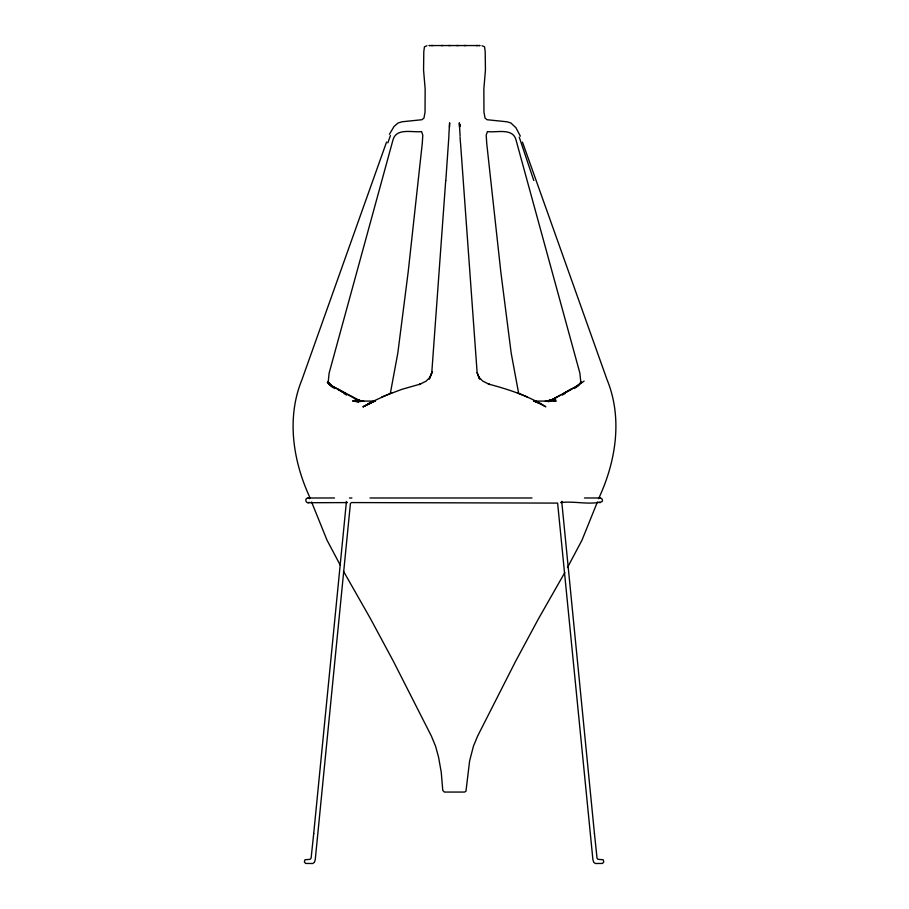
<?xml version="1.0" encoding="UTF-8"?>
<svg xmlns="http://www.w3.org/2000/svg" width="909" height="909" viewBox="0 0 909 909"><rect width="100%" height="100%" fill="white"/><g stroke="black" fill="none" stroke-linecap="round" stroke-linejoin="round"><path stroke-width="1.36" d="M449.466 127.169L449.637 122.817L448.876 134.566M346.477 501.893L346.806 502.336M448.944 135.486L445.808 180.505M346.443 501.45L313.685 833.792M580.783 381.916L579.874 373.11L516.005 139.918C512.756 127.555 496.666 132.85 487.394 131.612L486.201 135.202L486.735 143.463L500.848 272.2L511.176 353.022L518.584 392.961M445.705 180.573L431.775 372.701L429.264 379.087L432.32 371.565L429.855 377.576L430.434 376.781L426.185 381.098L419.31 384.552L420.481 384.041L401.903 389.325L381.791 396.949M313.719 833.473L311.117 858.141L309.992 859.346L305.004 859.744L304.345 861.823L305.572 863.436L312.719 863.505L314.355 862.402L315.241 859.709L350.431 503.427L351.51 502.575L557.626 503.097L592.907 859.709L593.793 862.402L595.44 863.505L602.576 863.436L603.803 861.823L603.144 859.744L597.974 859.323L597.031 858.141L594.441 833.473M390.416 392.961L397.824 353.022L408.152 272.2L422.265 143.463L422.799 135.202L421.606 131.612C412.095 132.657 396.335 127.624 392.995 139.918L329.126 373.11L328.217 381.916L332.012 386.814L328.069 381.95L327.445 382.303L333.273 387.018M387.848 142.883L390.438 135.486M386.552 142.065L301.902 379.826C286.221 418.174 293.073 461.397 310.117 498.052M598.883 498.052C615.927 461.397 622.779 418.174 607.098 379.826L522.448 142.065M597.406 501.995L581.965 540.219L567.455 567.58M389.427 134.293L394.029 126.487L398.131 122.954L402.142 121.772L421.901 119.727L423.946 118.125L425.037 112.171L425.151 88.946L423.56 70.038L423.799 51.711L424.446 46.779L426.957 45.745M564.819 572.556L538.503 618.722L515.619 661.263L477.645 736.017L473.43 746.221L469.623 760.878L465.965 791.216L464.613 792.057L444.387 792.057L442.774 790.421L441.24 772.207L438.558 757.129L435.57 746.221L431.355 736.017L393.381 661.263L370.497 618.722L343.522 571.307M561.342 502.336L561.739 501.518L594.463 833.792M578.488 385.461L576.704 386.87M598.452 498.677C600.315 496.644 603.724 499.461 602.088 501.666C589.396 505.222 573.999 500.779 560.762 502.597M575.727 387.018L584.089 381.098M574.215 388.541L576.067 387.393M371.645 402.767L363.089 406.812L372.224 401.676L391.79 392.745M563.046 393.745L577.022 386.155L581.555 382.303L580.942 381.95L578.59 385.109L554.547 398.335M548.843 401.426L551.695 399.869L548.525 401.596M554.57 398.335L560.137 395.301M551.718 399.869L557.228 396.903M562.126 395.12L565.159 393.495M309.333 502.325C305.981 504.552 304.004 498.007 308.026 497.984L334.535 497.984M363.089 406.812L374.394 400.858M547.991 401.096L552.933 400.199L545.309 401.142L555.66 399.142L547.309 401.335L554.126 398.858L547.354 401.323M549.241 401.13L551.422 400.165M375.326 401.028L368.02 403.835L370.667 403.028M370.418 402.653L373.144 401.971M545.889 401.358L551.343 400.199M553.547 401.403L556.24 400.971L547.604 401.403L549.979 401.403M429.855 45.552L429.241 45.552L479.838 45.552L479.145 45.552M432.889 45.552L431.082 45.552M477.918 45.552L476.111 45.552M375.451 401.085L360.964 401.085L356.055 400.199L358.839 401.142L361.691 401.335L354.874 398.858L361.646 401.323M533.549 401.085L548.036 401.085M349.454 497.984L351.908 497.984M369.974 497.984L531.97 497.984M584.453 497.984L600.122 497.984M441.274 45.552L443.001 45.552M448.591 45.552L450.546 45.552M456.477 45.552L458.454 45.552M464.192 45.552L465.999 45.552M308.026 502.722L347.386 502.597M600.122 502.722L598.815 502.325M308.026 497.984L309.696 498.677M361.009 401.096L356.101 400.199L363.691 401.142L355.885 399.79M363.111 401.358L357.657 400.199L359.544 401.13M482.043 45.745L484.554 46.779L485.201 51.711L485.44 70.038L483.849 88.946L483.963 112.171L485.054 118.125L487.099 119.727L506.858 121.772L510.869 122.954L515.96 127.771L520.346 136.168M535.799 401.96L538.526 402.642L533.628 400.971L540.923 403.835L534.537 400.858L545.843 406.812C528.243 395.722 508.392 389.382 488.44 384.03L489.61 384.552L482.736 381.087L478.475 376.781L479.657 379.076L477.134 372.701L460.545 143.292M360.93 401.199L330.41 385.109L328.058 381.95L329.683 384.723L332.296 386.87M517.289 392.745L527.209 396.949M359.759 401.13L357.305 399.869L360.475 401.596M330.421 385.109L345.977 393.745M343.068 392.211L337.875 389.37L343.045 392.211L340.83 391.018M343.841 393.495L346.874 395.12M348.863 395.301L354.43 398.335M332.933 387.393L334.785 388.541M329.683 384.723L328.069 381.95M327.445 382.303L331.955 386.143M327.456 382.303L329.762 384.791M340.227 565.091L327.035 540.219L311.594 501.995M477.134 372.701L479.054 377.576M519.232 137.134L533.788 180.505M460.045 137.134L460.454 142.872M460.102 136.043L459.34 122.817L459.522 127.169M561.739 501.518L561.603 502.086L561.705 501.45M578.59 385.109L577.045 386.143L578.578 385.109M571.125 389.37L565.932 392.211L571.125 389.37M358.805 401.88L352.817 400.971L358.805 401.88M459.931 126.01L459.806 124.465L459.931 126.01"/></g></svg>
